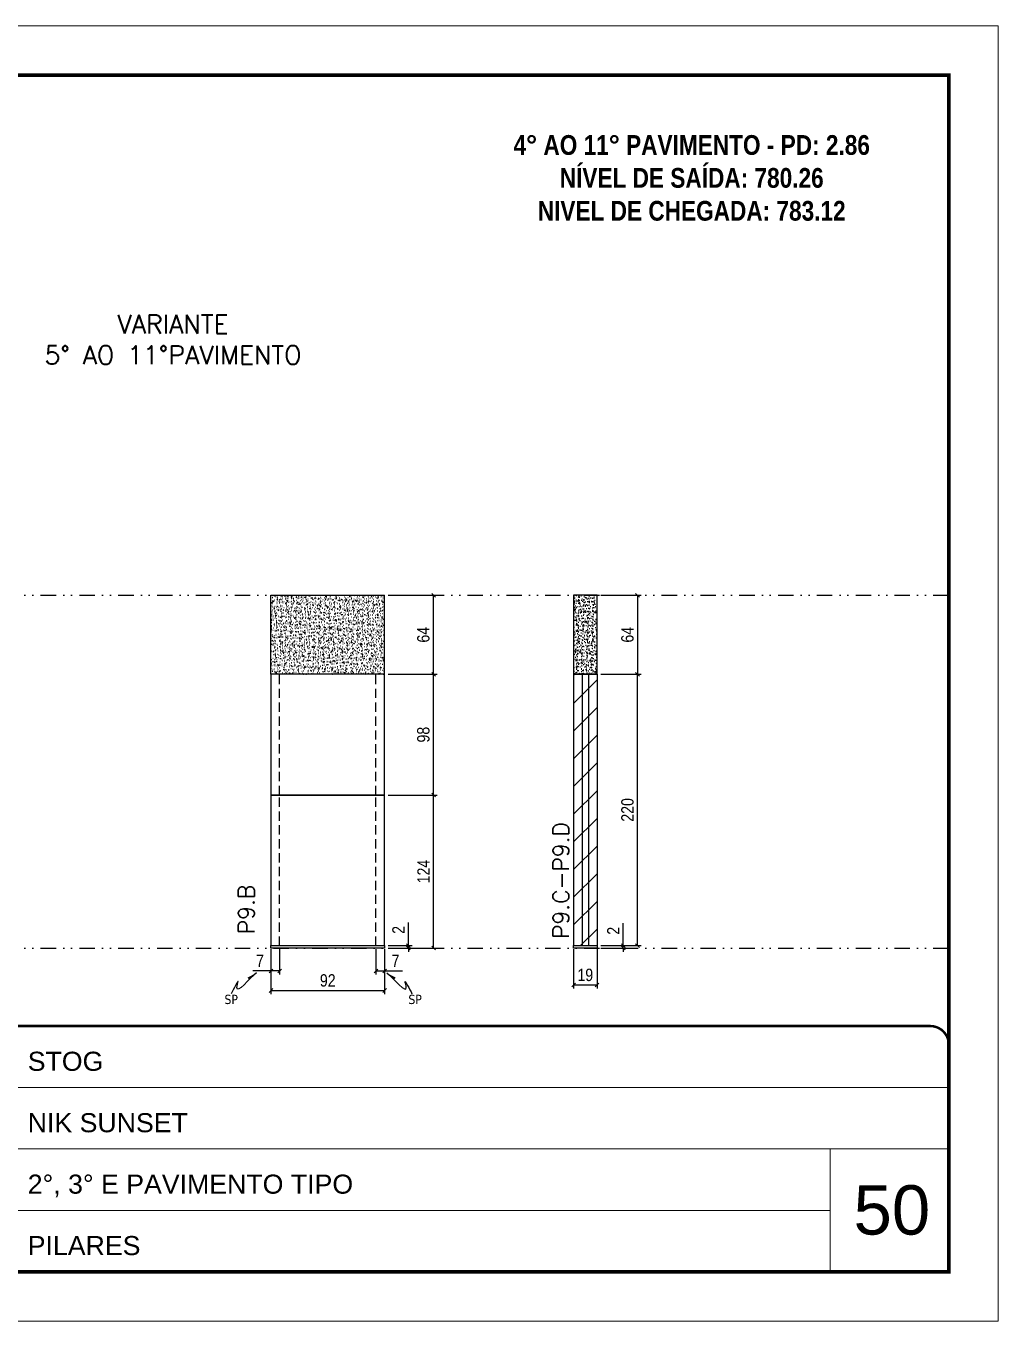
# Model space of a CAD drawing. Extents: x 808 to 7089, y -98 to 17032.
# Drawn here: x 3090 to 3878, y 2200 to 3250 of the extents above; entities that cross this region are included whole.
import ezdxf

# ---------------------------------------------------------------- set-up
doc = ezdxf.new("R2010")
doc.units = 0
for name, pattern in [('CONTINUO', [0]), ('DASHED', [0.75, 0.5, -0.25]), ('DIVIDE2', [0.625, 0.25, -0.125, 0, -0.125, 0, -0.125]), ('HIDDEN', [0.375, 0.25, -0.125])]:
    doc.linetypes.add(name, pattern=pattern)
for name, color, linetype, lineweight in [('CARIMBO', 255, 'Continuous', 9), ('Folhas', 255, 'Continuous', 9), ('REAPROVEITAMENTO', 251, 'Continuous', 9), ('SARRAFO DE PRESSAO', 251, 'DASHED', 9), ('Texto Seção', 7, 'Continuous', 15)]:
    doc.layers.add(name, color=color, linetype=linetype, lineweight=lineweight)
for name, color, linetype in [('COTA', 241, 'Continuous'), ('NOMENCLATURA', 7, 'Continuous'), ('Nível', 160, 'Continuous'), ('Painéis', 200, 'Continuous'), ('SARR_2.2x7', 40, 'Continuous'), ('Sarrafo de Pressão', 42, 'HIDDEN'), ('texto', 7, 'Continuous')]:
    doc.layers.add(name, color=color, linetype=linetype)
doc.styles.add('ARIAL', font='arial.ttf')
doc.styles.add('COTA TECNICA', font='techl___.ttf', dxfattribs={"height": 10})
doc.styles.add('COTA TECNICA-50', font='techl___.ttf', dxfattribs={"height": 10})
doc.styles.add('REGUA-120', font='ROMANS.shx', dxfattribs={"height": 15})
doc.styles.add('ROMANC', font='techb___.ttf', dxfattribs={"height": 2.5})
doc.styles.get("Standard").update_dxf_attribs({"font": 'arial.ttf'})
doc.dimstyles.new('COTA PAINEL-50', dxfattribs={"dimtxt": 10, "dimasz": 3, "dimexe": 3, "dimexo": 3, "dimgap": 3, "dimtad": 1, "dimdec": 1, "dimzin": 12, "dimdsep": 46, "dimtxsty": 'COTA TECNICA-50', "dimblk1": 'OBLIQUE', "dimblk2": 'OBLIQUE', "dimsah": 1, "dimcen": 0.9, "dimclrd": 4, "dimclre": 4, "dimclrt": 240, "dimadec": 1, "dimazin": 3, "dimtfac": 1, "dimtdec": 1, "dimtmove": 0, "dimatfit": 3, "dimfxl": 1, "dimtolj": 1, "dimtzin": 12, "dimarcsym": 0})
doc.dimstyles.new('PAINEL', dxfattribs={"dimtxt": 10, "dimasz": 3, "dimexe": 3, "dimexo": 3, "dimgap": 3, "dimtad": 1, "dimdec": 1, "dimzin": 12, "dimdsep": 46, "dimtxsty": 'COTA TECNICA', "dimblk1": 'OBLIQUE', "dimblk2": 'OBLIQUE', "dimsah": 1, "dimcen": 0.9, "dimclrd": 4, "dimclre": 4, "dimclrt": 240, "dimadec": 1, "dimazin": 3, "dimtfac": 1, "dimtdec": 1, "dimtmove": 0, "dimatfit": 3, "dimfxl": 1, "dimtolj": 1, "dimtzin": 12, "dimarcsym": 0})
doc.dimstyles.get("Standard").update_dxf_attribs({"dimtxt": 0.18, "dimasz": 0.18, "dimexe": 0.18, "dimexo": 0.0625, "dimgap": 0.09, "dimtad": 0, "dimtih": 1, "dimtoh": 1, "dimdec": 4, "dimzin": 0, "dimdsep": 46, "dimtxsty": 'Standard', "dimcen": 0.09, "dimadec": 0, "dimazin": 0, "dimtfac": 1, "dimtdec": 4, "dimtofl": 0, "dimtmove": 0, "dimatfit": 3, "dimfxl": 1, "dimtolj": 1, "dimtzin": 0, "dimarcsym": 0})

# ---------------------------------------------------------------- blocks, each defined once
blk = doc.blocks.new('9999999999')
at = {"color": 30, "linetype": 'CONTINUO'}
for p, q in [((98564.6, 34379.6), (99584, 34379.6)), ((98564.6, 34329.8), (99488, 34329.8)), ((99584, 34329.8), (99488, 34329.8)), ((99488, 34329.8), (99488, 34230.2)), ((98564.6, 34280), (99488, 34280))]:
    blk.add_line(p, q, dxfattribs=at)
at = {"color": 30, "linetype": 'CONTINUO', "const_width": 2}
blk.add_lwpolyline([(99584, 34230.2), (99584, 34414.4, 0.414214), (99569, 34429.4), (98229, 34429.4, 0.414214), (98214, 34414.4), (98214, 34245.2, 0.414214), (98229, 34230.2), (99584, 34230.2)], format="xyb", dxfattribs=at)
at = {"layer": 'Folhas'}
blk.add_lwpolyline([(98139, 34190.2), (99624, 34190.2), (99624, 35240.2), (98139, 35240.2)], close=True, dxfattribs=at)
at = {"layer": 'Folhas', "color": 30, "const_width": 3}
blk.add_lwpolyline([(98214, 34230.2), (99584, 34230.2), (99584, 35200.2), (98214, 35200.2)], close=True, dxfattribs=at)
at = {"color": 7, "linetype": 'Continuous', "ltscale": 5, "style": 'ARIAL'}
for s, height, p in [('STOG', 15.48, (98837.7, 34393.1)), ('NIK SUNSET', 15.48, (98837.7, 34343.3)), ('2°, 3° E PAVIMENTO TIPO', 15.483, (98837.7, 34293.5)), ('PILARES', 15.48, (98837.7, 34243.7))]:
    blk.add_text(s, height=height, dxfattribs=at).set_placement(p)
blk = doc.blocks.new('_Oblique')
at = {"color": 0, "linetype": 'ByBlock', "lineweight": -2}
blk.add_line((-0.5, -0.5), (0.5, 0.5), dxfattribs=at)
blk = doc.blocks.new('*D348')
at = {"layer": 'COTA', "color": 4, "lineweight": -2, "transparency": 16777216}
for p, q in [((3289, 2501), (3289, 2464.6)), ((3381, 2501), (3381, 2464.6)), ((3289, 2467.6), (3381, 2467.6))]:
    blk.add_line(p, q, dxfattribs=at)
at = {"layer": 'Defpoints', "color": 0, "transparency": 16777216}
for p in [(3289, 2504), (3381, 2504), (3381, 2467.6)]:
    blk.add_point(p, dxfattribs=at)
at = {"layer": 'COTA', "color": 4, "lineweight": -2, "transparency": 16777216, "xscale": 3, "yscale": 3, "zscale": 3, "rotation": 180}
blk.add_blockref('_Oblique', (3289, 2467.6), dxfattribs=at)
at = {"layer": 'COTA', "color": 4, "lineweight": -2, "transparency": 16777216, "xscale": 3, "yscale": 3, "zscale": 3}
blk.add_blockref('_Oblique', (3381, 2467.6), dxfattribs=at)
at = {"layer": 'COTA', "color": 240, "transparency": 16777216, "insert": (3335, 2475.7), "char_height": 10, "attachment_point": 5, "style": 'COTA TECNICA'}
blk.add_mtext('\\A1;92', dxfattribs=at)
blk = doc.blocks.new('*D349')
at = {"layer": 'COTA', "color": 4, "lineweight": -2, "transparency": 16777216}
for p, q in [((3296, 2501), (3296, 2480.5)), ((3289, 2499), (3289, 2480.5)), ((3289, 2483.5), (3274.3, 2483.5)), ((3296, 2483.5), (3289, 2483.5))]:
    blk.add_line(p, q, dxfattribs=at)
at = {"layer": 'Defpoints', "color": 0, "transparency": 16777216}
for p in [(3289, 2502), (3296, 2504), (3289, 2483.5)]:
    blk.add_point(p, dxfattribs=at)
at = {"layer": 'COTA', "color": 4, "lineweight": -2, "transparency": 16777216, "xscale": 3, "yscale": 3, "zscale": 3, "rotation": 180}
blk.add_blockref('_Oblique', (3289, 2483.5), dxfattribs=at)
at = {"layer": 'COTA', "color": 4, "lineweight": -2, "transparency": 16777216, "xscale": 3, "yscale": 3, "zscale": 3}
blk.add_blockref('_Oblique', (3296, 2483.5), dxfattribs=at)
at = {"layer": 'COTA', "color": 240, "transparency": 16777216, "insert": (3280.1, 2491.6), "char_height": 10, "attachment_point": 5, "style": 'COTA TECNICA-50'}
blk.add_mtext('\\A1;7', dxfattribs=at)
blk = doc.blocks.new('*D350')
at = {"layer": 'COTA', "color": 4, "lineweight": -2, "transparency": 16777216}
for p, q in [((3374, 2501), (3374, 2480.5)), ((3381, 2499), (3381, 2480.5)), ((3374, 2483.5), (3381, 2483.5)), ((3381, 2483.5), (3395.7, 2483.5))]:
    blk.add_line(p, q, dxfattribs=at)
at = {"layer": 'Defpoints', "color": 0, "transparency": 16777216}
for p in [(3374, 2504), (3381, 2502), (3381, 2483.5)]:
    blk.add_point(p, dxfattribs=at)
at = {"layer": 'COTA', "color": 4, "lineweight": -2, "transparency": 16777216, "xscale": 3, "yscale": 3, "zscale": 3, "rotation": 180}
blk.add_blockref('_Oblique', (3374, 2483.5), dxfattribs=at)
at = {"layer": 'COTA', "color": 4, "lineweight": -2, "transparency": 16777216, "xscale": 3, "yscale": 3, "zscale": 3}
blk.add_blockref('_Oblique', (3381, 2483.5), dxfattribs=at)
at = {"layer": 'COTA', "color": 240, "transparency": 16777216, "insert": (3389.9, 2491.6), "char_height": 10, "attachment_point": 5, "style": 'COTA TECNICA-50'}
blk.add_mtext('\\A1;7', dxfattribs=at)
blk = doc.blocks.new('*D351')
at = {"layer": 'COTA', "color": 4, "linetype": 'ByBlock', "lineweight": -2, "transparency": 16777216}
for p, q in [((3384, 2626), (3423.7, 2626)), ((3420.7, 2502), (3420.7, 2626)), ((3384, 2502), (3423.7, 2502))]:
    blk.add_line(p, q, dxfattribs=at)
at = {"layer": 'Defpoints', "color": 0, "linetype": 'ByBlock', "transparency": 16777216}
for p in [(3381, 2626), (3420.7, 2626), (3381, 2502)]:
    blk.add_point(p, dxfattribs=at)
at = {"layer": 'COTA', "color": 4, "linetype": 'ByBlock', "lineweight": -2, "transparency": 16777216, "xscale": 3, "yscale": 3, "zscale": 3}
for p, rotation in [((3420.7, 2626), 90), ((3420.7, 2502), 270)]:
    blk.add_blockref('_Oblique', p, dxfattribs=dict(at, rotation=rotation))
at = {"layer": 'COTA', "color": 240, "linetype": 'ByBlock', "transparency": 16777216, "insert": (3412.6, 2564), "char_height": 10, "attachment_point": 5, "rotation": 90, "style": 'COTA TECNICA'}
blk.add_mtext('\\A1;124', dxfattribs=at)
blk = doc.blocks.new('*D352')
at = {"layer": 'COTA', "color": 4, "lineweight": -2, "transparency": 16777216}
for p, q in [((3400.3, 2504), (3400.3, 2522.8)), ((3384, 2504), (3403.3, 2504)), ((3384, 2502), (3403.3, 2502)), ((3400.3, 2502), (3400.3, 2504)), ((3400.3, 2502), (3400.3, 2499))]:
    blk.add_line(p, q, dxfattribs=at)
at = {"layer": 'Defpoints', "color": 0, "transparency": 16777216}
for p in [(3381, 2504), (3381, 2502), (3400.3, 2502)]:
    blk.add_point(p, dxfattribs=at)
at = {"layer": 'COTA', "color": 4, "lineweight": -2, "transparency": 16777216, "xscale": 3, "yscale": 3, "zscale": 3}
for p, rotation in [((3400.3, 2504), 270), ((3400.3, 2502), 90)]:
    blk.add_blockref('_Oblique', p, dxfattribs=dict(at, rotation=rotation))
at = {"layer": 'COTA', "color": 240, "transparency": 16777216, "insert": (3392.3, 2516.7), "char_height": 10, "attachment_point": 5, "rotation": 90, "style": 'COTA TECNICA-50'}
blk.add_mtext('\\A1;2', dxfattribs=at)
blk = doc.blocks.new('*D353')
at = {"layer": 'COTA', "color": 4, "linetype": 'ByBlock', "lineweight": -2, "transparency": 16777216}
for p, q in [((3384, 2626), (3423.7, 2626)), ((3420.7, 2502), (3420.7, 2626)), ((3384, 2502), (3423.7, 2502))]:
    blk.add_line(p, q, dxfattribs=at)
at = {"layer": 'Defpoints', "color": 0, "linetype": 'ByBlock', "transparency": 16777216}
for p in [(3381, 2626), (3420.7, 2626), (3381, 2502)]:
    blk.add_point(p, dxfattribs=at)
at = {"layer": 'COTA', "color": 4, "linetype": 'ByBlock', "lineweight": -2, "transparency": 16777216, "xscale": 3, "yscale": 3, "zscale": 3}
for p, rotation in [((3420.7, 2626), 90), ((3420.7, 2502), 270)]:
    blk.add_blockref('_Oblique', p, dxfattribs=dict(at, rotation=rotation))
at = {"layer": 'COTA', "color": 240, "linetype": 'ByBlock', "transparency": 16777216, "insert": (3412.6, 2564), "char_height": 10, "attachment_point": 5, "rotation": 90, "style": 'COTA TECNICA'}
blk.add_mtext('\\A1;124', dxfattribs=at)
blk = doc.blocks.new('*D354')
at = {"layer": 'COTA', "color": 4, "lineweight": -2, "transparency": 16777216}
for p, q in [((3384, 2724), (3423.7, 2724)), ((3420.7, 2626), (3420.7, 2724)), ((3384, 2626), (3423.7, 2626))]:
    blk.add_line(p, q, dxfattribs=at)
at = {"layer": 'Defpoints', "color": 0, "transparency": 16777216}
for p in [(3381, 2724), (3420.7, 2724), (3381, 2626)]:
    blk.add_point(p, dxfattribs=at)
at = {"layer": 'COTA', "color": 4, "lineweight": -2, "transparency": 16777216, "xscale": 3, "yscale": 3, "zscale": 3}
for p, rotation in [((3420.7, 2724), 90), ((3420.7, 2626), 270)]:
    blk.add_blockref('_Oblique', p, dxfattribs=dict(at, rotation=rotation))
at = {"layer": 'COTA', "color": 240, "transparency": 16777216, "insert": (3412.5, 2675), "char_height": 10, "attachment_point": 5, "rotation": 90, "style": 'COTA TECNICA-50'}
blk.add_mtext('\\A1;98', dxfattribs=at)
blk = doc.blocks.new('*D355')
at = {"layer": 'COTA', "color": 4, "lineweight": -2, "transparency": 16777216}
for p, q in [((3384, 2788), (3423.7, 2788)), ((3420.7, 2724), (3420.7, 2788)), ((3384, 2724), (3423.7, 2724))]:
    blk.add_line(p, q, dxfattribs=at)
at = {"layer": 'Defpoints', "color": 0, "transparency": 16777216}
for p in [(3381, 2788), (3420.7, 2788), (3381, 2724)]:
    blk.add_point(p, dxfattribs=at)
at = {"layer": 'COTA', "color": 4, "lineweight": -2, "transparency": 16777216, "xscale": 3, "yscale": 3, "zscale": 3}
for p, rotation in [((3420.7, 2788), 90), ((3420.7, 2724), 270)]:
    blk.add_blockref('_Oblique', p, dxfattribs=dict(at, rotation=rotation))
at = {"layer": 'COTA', "color": 240, "transparency": 16777216, "insert": (3412.5, 2756), "char_height": 10, "attachment_point": 5, "rotation": 90, "style": 'COTA TECNICA-50'}
blk.add_mtext('\\A1;64', dxfattribs=at)
blk = doc.blocks.new('*D356')
at = {"layer": 'COTA', "color": 4, "lineweight": -2, "transparency": 16777216}
for p, q in [((3534.2, 2501), (3534.2, 2469.1)), ((3553.2, 2501), (3553.2, 2469.1)), ((3534.2, 2472.1), (3553.2, 2472.1))]:
    blk.add_line(p, q, dxfattribs=at)
at = {"layer": 'Defpoints', "color": 0, "transparency": 16777216}
for p in [(3534.2, 2504), (3553.2, 2504), (3553.2, 2472.1)]:
    blk.add_point(p, dxfattribs=at)
at = {"layer": 'COTA', "color": 4, "lineweight": -2, "transparency": 16777216, "xscale": 3, "yscale": 3, "zscale": 3, "rotation": 180}
blk.add_blockref('_Oblique', (3534.2, 2472.1), dxfattribs=at)
at = {"layer": 'COTA', "color": 4, "lineweight": -2, "transparency": 16777216, "xscale": 3, "yscale": 3, "zscale": 3}
blk.add_blockref('_Oblique', (3553.2, 2472.1), dxfattribs=at)
at = {"layer": 'COTA', "color": 240, "transparency": 16777216, "insert": (3543.7, 2480.2), "char_height": 10, "attachment_point": 5, "style": 'COTA TECNICA'}
blk.add_mtext('\\A1;19', dxfattribs=at)
blk = doc.blocks.new('*D357')
at = {"layer": 'COTA', "color": 4, "lineweight": -2, "transparency": 16777216}
for p, q in [((3574.4, 2504), (3574.4, 2522.1)), ((3556.2, 2504), (3577.4, 2504)), ((3556.2, 2502), (3577.4, 2502)), ((3574.4, 2502), (3574.4, 2504)), ((3574.4, 2502), (3574.4, 2499))]:
    blk.add_line(p, q, dxfattribs=at)
at = {"layer": 'Defpoints', "color": 0, "transparency": 16777216}
for p in [(3553.2, 2504), (3553.2, 2502), (3574.4, 2504)]:
    blk.add_point(p, dxfattribs=at)
at = {"layer": 'COTA', "color": 4, "lineweight": -2, "transparency": 16777216, "xscale": 3, "yscale": 3, "zscale": 3}
for p, rotation in [((3574.4, 2504), 270), ((3574.4, 2502), 90)]:
    blk.add_blockref('_Oblique', p, dxfattribs=dict(at, rotation=rotation))
at = {"layer": 'COTA', "color": 240, "transparency": 16777216, "insert": (3566.4, 2516), "char_height": 10, "attachment_point": 5, "rotation": 90, "style": 'COTA TECNICA-50'}
blk.add_mtext('\\A1;2', dxfattribs=at)
blk = doc.blocks.new('*D1642')
at = {"layer": 'COTA', "color": 4, "linetype": 'ByBlock', "lineweight": -2, "transparency": 16777216}
for p, q in [((3556.2, 2788), (3589, 2788)), ((3586, 2788), (3586, 2724)), ((3556.2, 2724), (3589, 2724))]:
    blk.add_line(p, q, dxfattribs=at)
at = {"layer": 'Defpoints', "color": 0, "linetype": 'ByBlock', "transparency": 16777216}
for p in [(3553.2, 2788), (3553.2, 2724), (3586, 2724)]:
    blk.add_point(p, dxfattribs=at)
at = {"layer": 'COTA', "color": 4, "linetype": 'ByBlock', "lineweight": -2, "transparency": 16777216, "xscale": 3, "yscale": 3, "zscale": 3}
for p, rotation in [((3586, 2788), 90), ((3586, 2724), 270)]:
    blk.add_blockref('_Oblique', p, dxfattribs=dict(at, rotation=rotation))
at = {"layer": 'COTA', "color": 240, "linetype": 'ByBlock', "transparency": 16777216, "insert": (3577.9, 2756), "char_height": 10, "attachment_point": 5, "rotation": 90, "style": 'COTA TECNICA'}
blk.add_mtext('\\A1;64', dxfattribs=at)
blk = doc.blocks.new('*D358')
at = {"layer": 'COTA', "color": 4, "lineweight": -2, "transparency": 16777216}
for p, q in [((3556.2, 2724), (3589, 2724)), ((3586, 2504), (3586, 2724)), ((3556.2, 2504), (3589, 2504))]:
    blk.add_line(p, q, dxfattribs=at)
at = {"layer": 'Defpoints', "color": 0, "transparency": 16777216}
for p in [(3553.2, 2724), (3586, 2724), (3553.2, 2504)]:
    blk.add_point(p, dxfattribs=at)
at = {"layer": 'COTA', "color": 4, "lineweight": -2, "transparency": 16777216, "xscale": 3, "yscale": 3, "zscale": 3}
for p, rotation in [((3586, 2724), 90), ((3586, 2504), 270)]:
    blk.add_blockref('_Oblique', p, dxfattribs=dict(at, rotation=rotation))
at = {"layer": 'COTA', "color": 240, "transparency": 16777216, "insert": (3577.9, 2614), "char_height": 10, "attachment_point": 5, "rotation": 90, "style": 'COTA TECNICA-50'}
blk.add_mtext('\\A1;220', dxfattribs=at)

msp = doc.modelspace()

# ---------------------------------------------------------------- hatches: boundary and pattern name
at = {"layer": 'COTA', "linetype": 'ByBlock'}
h = msp.add_hatch(dxfattribs=at)
h.set_pattern_fill('AR-CONC', color=256, scale=0.03)
h.set_pattern_definition([(50, (-5523.7415, -1324.0027), (5.46554, -0.4781726), [0.5715, -6.2865]), (355, (-5523.7415, -1324.0027), (-1.0573026, 5.7317054), [0.4572, -5.0292175]), (100.451445, (-5523.286, -1324.0425), (4.4082374, 5.2535326), [0.4857003, -5.3427073]), (46.1842, (-5523.7415, -1322.4787), (8.132371, -1.26127), [0.85725, -9.42975]), (96.63556, (-5523.064, -1322.584), (7.122124, 7.422784), [0.728551, -8.014068]), (351.18415, (-5523.7415, -1322.479), (7.122124, 7.422784), [0.685799, -7.543792]), (21, (-5522.9795, -1322.8597), (4.5484317, -3.067956), [0.5715, -6.2865]), (326, (-5522.9795, -1322.8597), (1.854061, 5.525639), [0.4572, -5.0292]), (71.451445, (-5522.6005, -1323.1153), (6.4024926, 2.457683), [0.4857003, -5.342698]), (37.5, (-5523.7415, -1324.0027), (0.0926581, 2.53665117), [0, -4.96824, 0, -5.1054, 0, -5.04825]), (7.5, (-5523.7415, -1324.0027), (2.0045899, 3.00541724), [0, -2.91084, 0, -4.85394, 0, -1.92405]), (327.5, (-5525.4408, -1324.0027), (4.06771786, -0.1718623), [0, -1.905, 0, -5.9436, 0, -7.8867]), (317.5, (-5526.2028, -1324.0027), (4.4438754, 0.7627947), [0, -2.4765, 0, -3.94716, 0, -5.6007])])
h.paths.add_polyline_path([(3381.01, 2787.99), (3381, 2723.99), (3289.01, 2723.99), (3289.02, 2787.99)])
h = msp.add_hatch(dxfattribs=at)
h.set_pattern_fill('AR-CONC', color=256, scale=0.03)
h.set_pattern_definition([(50, (-5554.948, -1324.0027), (5.46554, -0.4781726), [0.5715, -6.2865]), (355, (-5554.948, -1324.0027), (-1.0573026, 5.7317054), [0.4572, -5.0292175]), (100.451445, (-5554.4924, -1324.0425), (4.4082374, 5.2535326), [0.4857003, -5.3427073]), (46.1842, (-5554.948, -1322.4787), (8.132371, -1.26127), [0.85725, -9.42975]), (96.63556, (-5554.27, -1322.584), (7.122124, 7.422784), [0.728551, -8.014068]), (351.18415, (-5554.948, -1322.479), (7.122124, 7.422784), [0.685799, -7.543792]), (21, (-5554.186, -1322.8597), (4.5484317, -3.067956), [0.5715, -6.2865]), (326, (-5554.186, -1322.8597), (1.854061, 5.525639), [0.4572, -5.0292]), (71.451445, (-5553.807, -1323.1153), (6.4024926, 2.457683), [0.4857003, -5.342698]), (37.5, (-5554.9478, -1324.0027), (0.0926581, 2.53665117), [0, -4.96824, 0, -5.1054, 0, -5.04825]), (7.5, (-5554.9478, -1324.0027), (2.0045899, 3.00541724), [0, -2.91084, 0, -4.85394, 0, -1.92405]), (327.5, (-5556.647, -1324.0027), (4.06771786, -0.1718623), [0, -1.905, 0, -5.9436, 0, -7.8867]), (317.5, (-5557.409, -1324.0027), (4.4438754, 0.7627947), [0, -2.4765, 0, -3.94716, 0, -5.6007])])
h.paths.add_polyline_path([(3553.17, 2787.99), (3534.17, 2787.99), (3534.17, 2723.97), (3553.17, 2723.97)])
at = {"layer": 'REAPROVEITAMENTO', "linetype": 'ByBlock'}
h = msp.add_hatch(dxfattribs=at)
h.set_pattern_fill('ANSI31', color=256, scale=5, style=2)
h.set_pattern_definition([(45, (-52, -6498.437), (-11.22532, 11.22532), [])])
h.paths.add_polyline_path([(3553.17, 2503.97), (3553.17, 2723.97), (3534.17, 2723.97), (3534.17, 2503.97)])

# ---------------------------------------------------------------- linework, layer by layer
at = {"layer": 'COTA', "linetype": 'ByBlock'}
for p, q in [((3289.01, 2723.99), (3289.01, 2787.99)), ((3289.01, 2787.99), (3381.01, 2787.99)), ((3381.01, 2787.99), (3381.01, 2787.99)), ((3381.01, 2723.99), (3381.01, 2787.99))]:
    msp.add_line(p, q, dxfattribs=at)
msp.add_lwpolyline([(3534.17, 2723.97), (3553.17, 2723.97), (3553.17, 2787.99), (3534.17, 2787.99)], close=True, dxfattribs=at)
at = {"layer": 'Nível', "color": 4, "linetype": 'DIVIDE2', "ltscale": 50}
for p, q in [((2787.84, 2787.99), (3838.17, 2787.99)), ((2787.84, 2501.99), (3838.17, 2501.99))]:
    msp.add_line(p, q, dxfattribs=at)
at = {"layer": 'Painéis'}
for p, q in [((3553.17, 2723.99), (3534.17, 2723.97)), ((3534.17, 2723.97), (3534.17, 2503.99)), ((3553.17, 2723.97), (3553.17, 2503.99)), ((3534.17, 2503.99), (3553.17, 2503.99)), ((3534.17, 2503.99), (3553.17, 2503.99)), ((3534.17, 2501.99), (3534.17, 2503.99)), ((3553.17, 2501.99), (3534.17, 2501.99)), ((3553.17, 2503.99), (3553.17, 2501.99))]:
    msp.add_line(p, q, dxfattribs=at)
for points in [[(3381.01, 2723.99), (3289.01, 2723.99), (3289.01, 2625.99), (3381.01, 2625.99)], [(3381.01, 2625.99), (3289.01, 2625.99), (3289.01, 2503.99), (3381.01, 2503.99)], [(3381.01, 2501.99), (3289.01, 2501.99), (3289.01, 2503.99), (3381.01, 2503.99)]]:
    msp.add_lwpolyline(points, close=True, dxfattribs=at)
at = {"layer": 'SARR_2.2x7'}
for p, q in [((3541.17, 2723.99), (3541.17, 2503.99)), ((3546.17, 2723.99), (3546.17, 2503.99))]:
    msp.add_line(p, q, dxfattribs=at)
at = {"layer": 'Sarrafo de Pressão', "ltscale": 30}
for p, q in [((3296.01, 2625.99), (3296.01, 2723.99)), ((3374.01, 2625.99), (3374.01, 2723.99)), ((3296.01, 2503.99), (3296.01, 2625.99)), ((3374.01, 2503.99), (3374.01, 2625.99))]:
    msp.add_line(p, q, dxfattribs=at)

# ---------------------------------------------------------------- block references
at = {"layer": 'SARRAFO DE PRESSAO', "color": 6, "linetype": 'ByBlock'}
msp.add_blockref('9999999999', (-95745.81, -31990.63), dxfattribs=at)

# ---------------------------------------------------------------- texts
at = {"layer": 'CARIMBO', "style": 'ARIAL'}
msp.add_text('50', height=40, dxfattribs=at).set_placement((3761.03, 2269.72))
at = {"layer": 'NOMENCLATURA', "color": 2, "insert": (3629.91, 3187.72), "char_height": 16, "attachment_point": 2, "style": 'ROMANC'}
msp.add_mtext_dynamic_manual_height_columns('\\P4° AO 11° PAVIMENTO - PD: 2.86\\PNÍVEL DE SAÍDA: 780.26\\PNIVEL DE CHEGADA: 783.12', width=409.5896, gutter_width=1, heights=[0], dxfattribs=at)
at = {"layer": 'texto', "color": 0, "char_height": 7.5, "attachment_point": 5}
for insert in [(3256.76, 2460.31), (3405.79, 2460.31)]:
    msp.add_mtext('{\\fTahoma|b0|i0|c0|p34;\\C4;SP}', dxfattribs=dict(at, insert=insert))
at = {"layer": 'Texto Seção', "insert": (3016.23, 2975.26), "char_height": 15, "width": 386.8172, "attachment_point": 7, "style": 'REGUA-120'}
msp.add_mtext('\\pxqc;VARIANTE^J5° AO 11°PAVIMENTO', dxfattribs=at)
at = {"layer": 'Texto Seção', "char_height": 13, "width": 285.3299, "attachment_point": 7, "rotation": 90, "style": 'REGUA-120'}
for s, insert in [('P9.C-P9.D', (3530.46, 2509.4)), ('P9.B', (3275.54, 2513.24))]:
    msp.add_mtext(s, dxfattribs=dict(at, insert=insert))

# ---------------------------------------------------------------- dimensions: what is measured, and where the dimension line sits
at = {"layer": 'COTA'}
for base, p1, p2, angle, picture, middle in [((3420.65, 2787.99), (3381.01, 2723.99), (3381.01, 2787.99), 90, '*D355', (3412.55, 2755.99)), ((3420.65, 2723.99), (3381.01, 2625.99), (3381.01, 2723.99), 90, '*D354', (3412.55, 2674.99)), ((3586.03, 2723.99), (3553.17, 2503.99), (3553.17, 2723.99), 90, '*D358', (3577.93, 2613.99)), ((3289.01, 2483.48), (3296.01, 2503.99), (3289.01, 2501.99), 180, '*D349', (3280.15, 2491.55))]:
    dim = msp.add_linear_dim(base=base, p1=p1, p2=p2, angle=angle, dimstyle='COTA PAINEL-50', dxfattribs=at)
    dim.commit()
    dim.dimension.update_dxf_attribs({"geometry": picture, "text_midpoint": middle})
at = {"layer": 'COTA', "linetype": 'ByBlock'}
dim = msp.add_linear_dim(base=(3586.03, 2723.97), p1=(3553.17, 2787.99), p2=(3553.17, 2723.97), angle=90, dimstyle='PAINEL', dxfattribs=at)
dim.commit()
dim.dimension.update_dxf_attribs({"geometry": '*D1642', "text_midpoint": (3577.93, 2755.98)})
for picture in ['*D351', '*D353']:
    dim = msp.add_aligned_dim(p1=(3381.01, 2501.99), p2=(3381.01, 2625.99), distance=-39.64, dimstyle='PAINEL', dxfattribs=at)
    dim.commit()
    dim.dimension.update_dxf_attribs({"geometry": picture, "text_midpoint": (3412.58, 2563.99)})
at = {"layer": 'COTA'}
for base, p1, p2, picture, middle in [((3400.27, 2501.99), (3381.01, 2503.99), (3381.01, 2501.99), '*D352', (3400.27, 2516.74)), ((3574.37, 2503.99), (3553.17, 2501.99), (3553.17, 2503.99), '*D357', (3574.37, 2516.04))]:
    dim = msp.add_linear_dim(base=base, p1=p1, p2=p2, angle=90, dimstyle='COTA PAINEL-50', dxfattribs=at)
    dim.commit()
    dim.dimension.update_dxf_attribs({"geometry": picture, "text_midpoint": middle, "dimtype": 160})
for base, p1, p2, picture, middle in [((3381.01, 2467.63), (3289.01, 2503.99), (3381.01, 2503.99), '*D348', (3335.01, 2475.72)), ((3553.17, 2472.1), (3534.17, 2503.99), (3553.17, 2503.99), '*D356', (3543.67, 2480.18))]:
    dim = msp.add_linear_dim(base=base, p1=p1, p2=p2, dimstyle='PAINEL', override={"dimarcsym": 2}, dxfattribs=at)
    dim.commit()
    dim.dimension.update_dxf_attribs({"geometry": picture, "text_midpoint": middle})
dim = msp.add_linear_dim(base=(3381.01, 2483.48), p1=(3374.01, 2503.99), p2=(3381.01, 2501.99), dimstyle='COTA PAINEL-50', dxfattribs=at)
dim.commit()
dim.dimension.update_dxf_attribs({"geometry": '*D350', "text_midpoint": (3389.88, 2491.55)})

# ---------------------------------------------------------------- leaders
at = {"layer": 'COTA', "path_type": 1}
for points in [[(3277.18, 2481.81), (3261.4, 2469.97), (3262.32, 2474.78), (3256.77, 2465)], [(3382.84, 2481.81), (3398.63, 2469.97), (3397.7, 2474.78), (3403.25, 2465)]]:
    msp.add_leader(points, dimstyle='Standard', override={"dimasz": 8}, dxfattribs=at)

doc.saveas('drawing.dxf')
